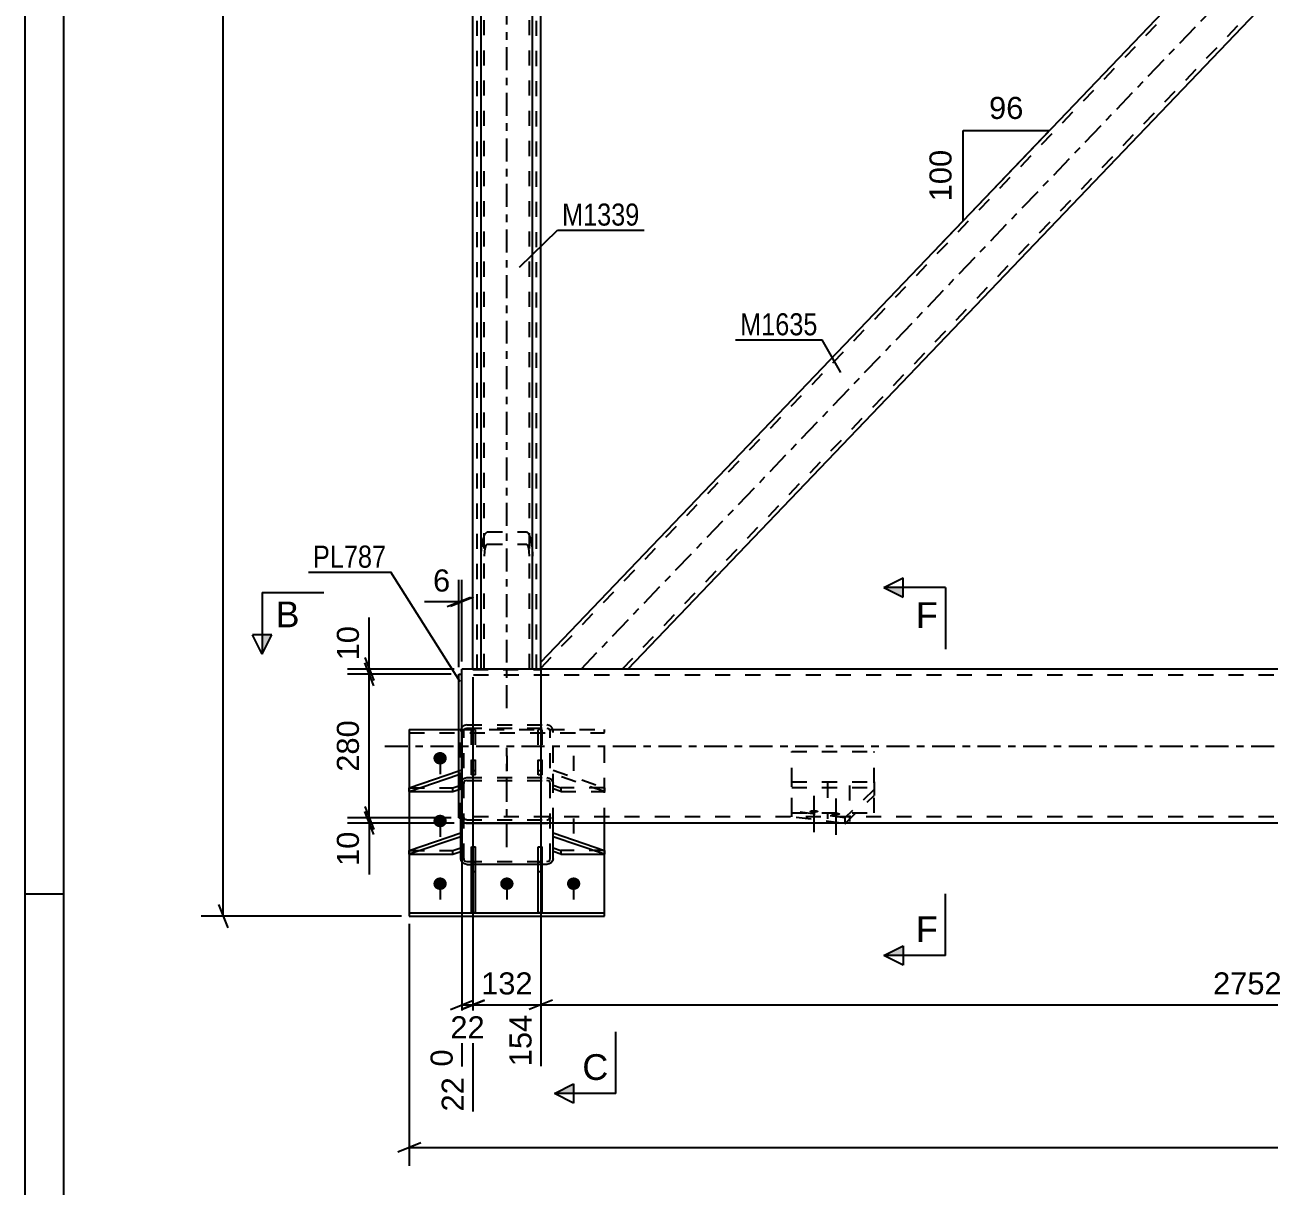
# Model space of a CAD drawing. Header units: millimetres. Extents: x 0 to 841, y 0 to 594.
# Drawn here: x 0 to 161.5, y 111.1 to 261.9 of the extents above; entities that cross this region are included whole.
import ezdxf

# ---------------------------------------------------------------- set-up
doc = ezdxf.new("R2010")
doc.units = ezdxf.units.MM
doc.linetypes.add('DXK_LINE_DOT2', pattern=[3.9198, 1.9599, -1.9599])
doc.linetypes.add('DXK_LINE_DOT3', pattern=[5.9187, 2.979, -0.9799, 0.9799, -0.9799])
doc.styles.add('Arial', font='ARIAL.TTF', dxfattribs={"height": 0.2})
doc.styles.add('Arial Narrow', font='ARIALN.TTF', dxfattribs={"height": 0.2})

# ---------------------------------------------------------------- blocks, each defined once
blk = doc.blocks.new('Unknown-318884472-1130')
at = {"color": 5, "linetype": 'Continuous'}
for p, q in [((0, 594), (0, 0)), ((5, 589), (5, 5)), ((5, 149), (0, 149))]:
    blk.add_line(p, q, dxfattribs=at)
blk = doc.blocks.new('Part-318884472-2838 - 2831')
at = {"color": 7, "linetype": 'DXK_LINE_DOT2'}
for p, q in [((66.63, 164.48), (66.63, 170.4)), ((67.17, 170.4), (66.63, 170.4)), ((67.17, 164.48), (67.17, 170.4)), ((66.63, 166.41), (67.17, 166.41)), ((66.63, 165.07), (67.17, 165.07)), ((67.17, 164.48), (66.63, 164.48))]:
    blk.add_line(p, q, dxfattribs=at)
blk = doc.blocks.new('Part-318884472-2834 - 2831')
at = {"color": 2, "linetype": 'Continuous'}
for p, q in [((49.9, 154.68), (56.57, 156.96)), ((56.57, 156.45), (49.9, 154.17)), ((49.9, 154.17), (49.9, 154.68)), ((49.9, 154.17), (55.57, 154.17)), ((55.57, 154.17), (56.57, 154.52))]:
    blk.add_line(p, q, dxfattribs=at)
at = {"color": 7, "linetype": 'DXK_LINE_DOT2'}
for p, q in [((56.57, 154.52), (56.57, 156.96)), ((49.9, 154.68), (55.57, 154.68)), ((55.57, 154.68), (56.57, 155.02)), ((55.57, 154.17), (55.57, 154.68))]:
    blk.add_line(p, q, dxfattribs=at)
blk = doc.blocks.new('Part-318884472-2835 - 2831')
at = {"color": 2, "linetype": 'Continuous'}
for p, q in [((49.9, 162.82), (56.33, 165.02)), ((49.9, 162.32), (56.33, 164.52)), ((49.9, 162.32), (49.9, 162.82)), ((49.9, 162.32), (55.57, 162.32)), ((55.57, 162.32), (56.33, 162.58))]:
    blk.add_line(p, q, dxfattribs=at)
at = {"color": 7, "linetype": 'DXK_LINE_DOT2'}
for p, q in [((56.33, 165.02), (56.57, 165.1)), ((56.57, 162.66), (56.57, 165.1)), ((55.57, 162.82), (56.57, 163.16)), ((56.33, 164.52), (56.57, 164.6)), ((49.9, 162.82), (55.57, 162.82)), ((55.57, 162.32), (55.57, 162.82)), ((56.33, 162.58), (56.57, 162.66))]:
    blk.add_line(p, q, dxfattribs=at)
blk = doc.blocks.new('Part-318884472-2836 - 2831')
at = {"color": 7, "linetype": 'DXK_LINE_DOT2'}
for p, q in [((68.57, 162.66), (68.57, 165.1)), ((68.57, 165.1), (75.23, 162.82)), ((75.23, 162.32), (68.57, 164.6)), ((68.57, 163.16), (69.57, 162.82)), ((69.57, 162.32), (68.57, 162.66)), ((75.23, 162.82), (69.57, 162.82)), ((69.57, 162.82), (69.57, 162.32)), ((69.57, 162.32), (75.23, 162.32)), ((75.23, 162.82), (75.23, 162.32))]:
    blk.add_line(p, q, dxfattribs=at)
blk = doc.blocks.new('Part-318884472-2837 - 2831')
at = {"color": 7, "linetype": 'DXK_LINE_DOT2'}
for p, q in [((57.97, 164.48), (57.97, 170.4)), ((58.5, 170.4), (57.97, 170.4)), ((58.5, 164.48), (58.5, 170.4)), ((57.97, 166.41), (58.5, 166.41)), ((57.97, 165.07), (58.5, 165.07)), ((58.5, 164.48), (57.97, 164.48))]:
    blk.add_line(p, q, dxfattribs=at)
blk = doc.blocks.new('Part-318884472-2839 - 2831')
at = {"color": 2, "linetype": 'Continuous'}
for p, q in [((57.97, 146.59), (57.97, 155.14)), ((57.97, 155.14), (58.5, 155.14)), ((58.5, 146.59), (58.5, 155.14)), ((58.5, 146.59), (57.97, 146.59))]:
    blk.add_line(p, q, dxfattribs=at)
at = {"color": 7, "linetype": 'DXK_LINE_DOT2'}
for p, q in [((57.97, 153.2), (58.5, 153.2)), ((57.97, 151.92), (58.5, 151.92))]:
    blk.add_line(p, q, dxfattribs=at)
blk = doc.blocks.new('Part-318884472-2840 - 2831')
at = {"color": 2, "linetype": 'Continuous'}
for p, q in [((66.63, 146.59), (66.63, 155.14)), ((66.63, 155.14), (67.17, 155.14)), ((67.17, 146.59), (67.17, 155.14)), ((67.17, 146.59), (66.63, 146.59))]:
    blk.add_line(p, q, dxfattribs=at)
at = {"color": 7, "linetype": 'DXK_LINE_DOT2'}
for p, q in [((66.63, 153.2), (67.17, 153.2)), ((66.63, 151.92), (67.17, 151.92))]:
    blk.add_line(p, q, dxfattribs=at)
blk = doc.blocks.new('Part-318884472-2976 - 2831')
at = {"color": 2, "linetype": 'Continuous'}
for p, q in [((59.23, 178.23), (56.73, 178.23)), ((56.73, 159.83), (56.73, 178.23)), ((283.63, 178.23), (65.9, 178.23)), ((56.73, 159.83), (56.73, 158.23)), ((283.63, 158.23), (56.73, 158.23))]:
    blk.add_line(p, q, dxfattribs=at)
at = {"color": 7, "linetype": 'DXK_LINE_DOT2'}
for p, q in [((65.9, 178.23), (59.23, 178.23)), ((283.63, 177.43), (56.73, 177.43)), ((56.73, 158.35), (56.73, 159.83)), ((56.73, 159.03), (56.73, 159.09)), ((283.63, 159.03), (56.73, 159.03))]:
    blk.add_line(p, q, dxfattribs=at)
at = {"color": 7, "linetype": 'DXK_LINE_DOT3'}
blk.add_line((46.73, 168.23), (283.63, 168.23), dxfattribs=at)
blk = doc.blocks.new('Part-318884472-2977 - 2831')
at = {"color": 7, "linetype": 'DXK_LINE_DOT3'}
blk.add_line((62.57, 173.15), (62.57, 373.26), dxfattribs=at)
at = {"color": 7, "linetype": 'DXK_LINE_DOT2'}
for p, q in [((59.29, 364.56), (59.23, 364.45)), ((59.23, 362.21), (59.23, 364.45)), ((59.47, 364.65), (59.29, 364.56)), ((59.73, 364.71), (59.47, 364.65)), ((59.63, 364.45), (59.66, 364.51)), ((59.63, 178.23), (59.63, 364.45)), ((59.66, 364.51), (59.75, 364.55)), ((60.03, 364.73), (59.73, 364.71)), ((59.75, 364.55), (59.88, 364.58)), ((59.88, 364.58), (60.03, 364.59)), ((60.03, 364.73), (65.1, 364.73)), ((60.03, 364.59), (65.1, 364.59)), ((65.41, 364.71), (65.1, 364.73)), ((65.1, 364.59), (65.25, 364.58)), ((65.25, 364.58), (65.38, 364.55)), ((65.38, 364.55), (65.47, 364.51)), ((65.66, 364.65), (65.41, 364.71)), ((65.47, 364.51), (65.5, 364.45)), ((65.5, 178.23), (65.5, 364.45)), ((65.84, 364.56), (65.66, 364.65)), ((65.9, 364.45), (65.84, 364.56)), ((65.9, 362.21), (65.9, 364.45)), ((59.23, 362.71), (59.29, 362.61)), ((59.29, 362.61), (59.47, 362.52)), ((59.47, 362.52), (59.73, 362.46)), ((59.66, 362.66), (59.63, 362.71)), ((59.63, 362.71), (59.63, 362.71)), ((59.75, 362.62), (59.66, 362.66)), ((59.73, 362.46), (60.03, 362.44)), ((59.88, 362.59), (59.75, 362.62)), ((60.03, 362.58), (59.88, 362.59)), ((60.03, 362.58), (65.1, 362.58)), ((60.03, 362.44), (65.1, 362.44)), ((65.25, 362.59), (65.1, 362.58)), ((65.1, 362.44), (65.41, 362.46)), ((65.38, 362.62), (65.25, 362.59)), ((65.47, 362.66), (65.38, 362.62)), ((65.41, 362.46), (65.66, 362.52)), ((65.47, 362.66), (65.5, 362.71)), ((65.5, 362.71), (65.5, 362.71)), ((65.66, 362.52), (65.84, 362.61)), ((65.84, 362.61), (65.9, 362.71)), ((59.73, 195.81), (60.03, 196.06)), ((60.03, 196.06), (65.1, 196.06)), ((65.1, 196.06), (65.41, 195.81)), ((59.23, 192.88), (59.29, 194.1)), ((60.03, 194.47), (59.88, 194.35)), ((60.03, 194.47), (65.1, 194.47)), ((65.25, 194.35), (65.1, 194.47)), ((65.84, 194.1), (65.9, 192.88)), ((59.66, 193.49), (59.63, 192.88)), ((65.5, 192.88), (65.47, 193.49)), ((65.41, 178.23), (65.1, 178.23)), ((65.66, 178.23), (65.5, 178.23))]:
    blk.add_line(p, q, dxfattribs=at)
at = {"color": 2, "linetype": 'Continuous'}
for p, q in [((59.23, 178.23), (59.23, 362.21)), ((65.9, 178.23), (65.9, 362.21)), ((65.1, 178.23), (59.23, 178.23)), ((65.66, 178.23), (65.1, 178.23)), ((65.84, 178.23), (65.66, 178.23)), ((65.9, 178.23), (65.84, 178.23))]:
    blk.add_line(p, q, dxfattribs=at)
at = {"color": 7, "linetype": 'DXK_LINE_DOT2'}
for centre, radius, start, end in [((63.89, 193.85), 4.6, 154.7505, 176.9619), ((61.25, 193.85), 4.6, 3.0381, 25.2495), ((61.96, 193.37), 2.3, 154.7505, 176.9619), ((63.17, 193.37), 2.3, 3.0381, 25.2495)]:
    blk.add_arc(centre, radius, start, end, dxfattribs=at)
blk = doc.blocks.new('Part-318884472-2849 - 2831')
at = {"color": 2, "linetype": 'Continuous'}
for p, q in [((68.57, 156.96), (75.23, 154.68)), ((75.23, 154.17), (68.57, 156.45)), ((69.57, 154.17), (68.57, 154.52)), ((69.57, 154.17), (75.23, 154.17)), ((75.23, 154.68), (75.23, 154.17))]:
    blk.add_line(p, q, dxfattribs=at)
at = {"color": 7, "linetype": 'DXK_LINE_DOT2'}
for p, q in [((68.57, 154.52), (68.57, 156.96)), ((68.57, 155.02), (69.57, 154.68)), ((75.23, 154.68), (69.57, 154.68)), ((69.57, 154.68), (69.57, 154.17))]:
    blk.add_line(p, q, dxfattribs=at)
blk = doc.blocks.new('Part-318884472-2939 - 2831')
at = {"color": 7, "linetype": 'DXK_LINE_DOT2'}
for p, q in [((66.97, 178.36), (250.99, 370.82)), ((77.55, 178.23), (261.5, 370.63)), ((78.28, 178.23), (66.97, 178.23))]:
    blk.add_line(p, q, dxfattribs=at)
at = {"color": 7, "linetype": 'DXK_LINE_DOT3'}
blk.add_line((72.2, 178.23), (256.34, 370.82), dxfattribs=at)
at = {"color": 2, "linetype": 'Continuous'}
for p, q in [((66.97, 179.13), (158.81, 275.19)), ((78.28, 178.23), (164.86, 268.78)), ((66.97, 178.23), (66.97, 179.13))]:
    blk.add_line(p, q, dxfattribs=at)
blk = doc.blocks.new('Part-318884472-2956 - 2831')
at = {"color": 7, "linetype": 'DXK_LINE_DOT2'}
for p, q in [((66.97, 370.82), (58.17, 370.82)), ((58.17, 362.32), (58.17, 370.82)), ((58.7, 178.16), (58.7, 370.82)), ((66.43, 178.16), (66.43, 370.82)), ((66.97, 362.32), (66.97, 370.82)), ((58.17, 178.16), (58.17, 178.23)), ((58.17, 178.16), (66.97, 178.16)), ((66.97, 178.16), (66.97, 179.13))]:
    blk.add_line(p, q, dxfattribs=at)
at = {"color": 2, "linetype": 'Continuous'}
for p, q in [((58.17, 178.23), (58.17, 362.32)), ((66.97, 179.13), (66.97, 362.32))]:
    blk.add_line(p, q, dxfattribs=at)
blk = doc.blocks.new('Part-318884472-2989 - 2831')
at = {"color": 7, "linetype": 'DXK_LINE_DOT2'}
for p, q in [((56.63, 170.45), (56.57, 170.12)), ((56.57, 158.9), (56.57, 170.12)), ((56.97, 170.12), (57, 170.29)), ((56.97, 153.61), (56.97, 170.12)), ((57, 170.29), (57.08, 170.42)), ((57.37, 170.98), (57.06, 170.91)), ((57.08, 170.42), (57.21, 170.52)), ((57.21, 170.52), (57.37, 170.55)), ((57.37, 170.98), (67.77, 170.98)), ((57.37, 170.55), (67.77, 170.55)), ((68.07, 170.91), (67.77, 170.98)), ((67.77, 170.55), (67.92, 170.52)), ((67.92, 170.52), (68.05, 170.42)), ((68.05, 170.42), (68.14, 170.29)), ((68.14, 170.29), (68.17, 170.12)), ((68.17, 153.61), (68.17, 170.12)), ((68.57, 170.12), (68.5, 170.45)), ((68.57, 158.23), (68.57, 170.12)), ((56.57, 163.38), (56.63, 163.67)), ((56.63, 163.67), (56.8, 163.91)), ((56.8, 163.91), (57.06, 164.08)), ((57, 163.53), (56.97, 163.38)), ((57.08, 163.65), (57, 163.53)), ((57.06, 164.08), (57.37, 164.13)), ((57.21, 163.73), (57.08, 163.65)), ((57.37, 163.76), (57.21, 163.73)), ((57.37, 164.13), (67.77, 164.13)), ((57.37, 163.76), (67.77, 163.76)), ((67.77, 164.13), (68.07, 164.08)), ((67.92, 163.73), (67.77, 163.76)), ((68.05, 163.65), (67.92, 163.73)), ((68.14, 163.53), (68.05, 163.65)), ((68.07, 164.08), (68.33, 163.91)), ((68.17, 163.38), (68.14, 163.53)), ((68.33, 163.91), (68.5, 163.67)), ((68.5, 163.67), (68.57, 163.38)), ((56.57, 159.06), (56.6, 158.9)), ((57, 158.89), (56.97, 159.06)), ((57.08, 158.76), (57, 158.89)), ((57.21, 158.66), (57.08, 158.76)), ((57.37, 158.63), (57.21, 158.66)), ((57.37, 158.63), (67.77, 158.63)), ((67.77, 158.63), (67.92, 158.66)), ((67.92, 158.66), (67.97, 158.7)), ((67.97, 158.7), (68.05, 158.76)), ((68.14, 158.89), (68.05, 158.76)), ((68.17, 159.06), (68.14, 158.89)), ((68.5, 158.73), (68.57, 159.06)), ((57.06, 158.27), (57.24, 158.23)), ((67.89, 158.23), (68.07, 158.27)), ((56.97, 153.61), (57, 153.47)), ((57, 153.47), (57.08, 153.34)), ((68.05, 153.34), (68.14, 153.47)), ((68.14, 153.47), (68.17, 153.61)), ((57.08, 153.34), (57.21, 153.26)), ((57.21, 153.26), (57.37, 153.23)), ((57.37, 153.23), (67.77, 153.23)), ((58.5, 152.86), (57.97, 152.86)), ((67.17, 152.86), (66.63, 152.86)), ((67.77, 153.23), (67.92, 153.26)), ((67.92, 153.26), (68.05, 153.34))]:
    blk.add_line(p, q, dxfattribs=at)
at = {"color": 7, "linetype": 'DXK_LINE_DOT3'}
blk.add_line((62.57, 155.08), (62.57, 168.01), dxfattribs=at)
at = {"color": 2, "linetype": 'Continuous'}
for p, q in [((56.57, 153.61), (56.57, 158.9)), ((56.6, 158.9), (56.63, 158.73)), ((57.24, 158.23), (57.37, 158.2)), ((57.37, 158.2), (67.77, 158.2)), ((67.77, 158.2), (67.89, 158.23)), ((68.57, 153.61), (68.57, 158.23)), ((56.63, 153.32), (56.57, 153.61)), ((68.57, 153.61), (68.5, 153.32)), ((56.8, 153.08), (56.63, 153.32)), ((57.06, 152.92), (56.8, 153.08)), ((57.37, 152.86), (57.06, 152.92)), ((57.37, 152.86), (57.97, 152.86)), ((66.63, 152.86), (58.5, 152.86)), ((67.77, 152.86), (67.17, 152.86)), ((68.07, 152.92), (67.77, 152.86)), ((68.33, 153.08), (68.07, 152.92)), ((68.5, 153.32), (68.33, 153.08))]:
    blk.add_line(p, q, dxfattribs=at)
at = {"color": 7, "linetype": 'DXK_LINE_DOT2'}
for centre, start, end in [((57.4, 170.16), 114.32, 159.2417), ((67.73, 170.16), 20.7583, 65.68), ((57.4, 159.02), 214.6334, 245.68)]:
    blk.add_arc(centre, 0.827, start, end, dxfattribs=at)
at = {"color": 2, "linetype": 'Continuous'}
blk.add_arc((57.4, 159.02), 0.827, 200.7583, 214.6334, dxfattribs=at)
blk = doc.blocks.new('Bolt-318884472-2997 - 2831')
at = {"linetype": 'Continuous'}
for points in [[(102.43, 159.95), (102.56, 159.95), (102.68, 159.93), (102.78, 159.91), (102.88, 159.88), (102.95, 159.85), (103, 159.81), (103.03, 159.77), (103.03, 159.73), (103, 159.68), (102.95, 159.64), (102.88, 159.61), (102.78, 159.58), (102.68, 159.56), (102.56, 159.55), (102.43, 159.54), (102.31, 159.55), (102.19, 159.56), (102.08, 159.58), (101.99, 159.61), (101.91, 159.64), (101.86, 159.68), (101.83, 159.73), (101.83, 159.77), (101.86, 159.81), (101.91, 159.85), (101.99, 159.88), (102.08, 159.91), (102.19, 159.93), (102.31, 159.95)], [(105.26, 159.61), (105.38, 159.61), (105.5, 159.59), (105.61, 159.57), (105.7, 159.54), (105.78, 159.51), (105.83, 159.47), (105.86, 159.43), (105.86, 159.38), (105.83, 159.34), (105.78, 159.3), (105.7, 159.27), (105.61, 159.24), (105.5, 159.22), (105.38, 159.2), (105.26, 159.2), (105.13, 159.2), (105.01, 159.22), (104.91, 159.24), (104.81, 159.27), (104.74, 159.3), (104.69, 159.34), (104.66, 159.38), (104.66, 159.43), (104.69, 159.47), (104.74, 159.51), (104.81, 159.54), (104.91, 159.57), (105.01, 159.59), (105.13, 159.61)]]:
    blk.add_hatch(color=1, dxfattribs=at).paths.add_polyline_path(points)
at = {"color": 1, "linetype": 'DXK_LINE_DOT2'}
for p, q in [((104.21, 163.47), (104.21, 158.77)), ((107.04, 163.13), (107.04, 158.43))]:
    blk.add_line(p, q, dxfattribs=at)
at = {"color": 1, "linetype": 'Continuous'}
for p, q in [((102.43, 161.75), (102.43, 157.05)), ((105.26, 161.41), (105.26, 156.71))]:
    blk.add_line(p, q, dxfattribs=at)
blk = doc.blocks.new('Bolt-318884472-2998 - 2831')
at = {"linetype": 'Continuous'}
for points in [[(53.9, 165.83), (53.72, 165.84), (53.55, 165.9), (53.39, 165.98), (53.25, 166.1), (53.15, 166.23), (53.07, 166.39), (53.04, 166.56), (53.04, 166.73), (53.07, 166.89), (53.15, 167.05), (53.25, 167.19), (53.39, 167.3), (53.55, 167.38), (53.72, 167.44), (53.9, 167.46), (54.08, 167.44), (54.25, 167.38), (54.41, 167.3), (54.54, 167.19), (54.65, 167.05), (54.72, 166.89), (54.76, 166.73), (54.76, 166.56), (54.72, 166.39), (54.65, 166.23), (54.54, 166.1), (54.41, 165.98), (54.25, 165.9), (54.08, 165.84)], [(53.9, 157.68), (53.72, 157.7), (53.55, 157.75), (53.39, 157.84), (53.25, 157.95), (53.15, 158.09), (53.07, 158.24), (53.04, 158.41), (53.04, 158.58), (53.07, 158.75), (53.15, 158.9), (53.25, 159.04), (53.39, 159.16), (53.55, 159.24), (53.72, 159.29), (53.9, 159.31), (54.08, 159.29), (54.25, 159.24), (54.41, 159.16), (54.54, 159.04), (54.65, 158.9), (54.72, 158.75), (54.76, 158.58), (54.76, 158.41), (54.72, 158.24), (54.65, 158.09), (54.54, 157.95), (54.41, 157.84), (54.25, 157.75), (54.08, 157.7)], [(53.9, 149.54), (53.72, 149.56), (53.55, 149.61), (53.39, 149.69), (53.25, 149.81), (53.15, 149.95), (53.07, 150.1), (53.04, 150.27), (53.04, 150.44), (53.07, 150.6), (53.15, 150.76), (53.25, 150.9), (53.39, 151.01), (53.55, 151.1), (53.72, 151.15), (53.9, 151.17), (54.08, 151.15), (54.25, 151.1), (54.41, 151.01), (54.54, 150.9), (54.65, 150.76), (54.72, 150.6), (54.76, 150.44), (54.76, 150.27), (54.72, 150.1), (54.65, 149.95), (54.54, 149.81), (54.41, 149.69), (54.25, 149.61), (54.08, 149.56)], [(62.57, 149.54), (62.39, 149.56), (62.21, 149.61), (62.06, 149.69), (61.92, 149.81), (61.82, 149.95), (61.74, 150.1), (61.7, 150.27), (61.7, 150.44), (61.74, 150.6), (61.82, 150.76), (61.92, 150.9), (62.06, 151.01), (62.21, 151.1), (62.39, 151.15), (62.57, 151.17), (62.75, 151.15), (62.92, 151.1), (63.07, 151.01), (63.21, 150.9), (63.32, 150.76), (63.39, 150.6), (63.43, 150.44), (63.43, 150.27), (63.39, 150.1), (63.32, 149.95), (63.21, 149.81), (63.07, 149.69), (62.92, 149.61), (62.75, 149.56)], [(71.23, 149.54), (71.05, 149.56), (70.88, 149.61), (70.72, 149.69), (70.59, 149.81), (70.48, 149.95), (70.41, 150.1), (70.37, 150.27), (70.37, 150.44), (70.41, 150.6), (70.48, 150.76), (70.59, 150.9), (70.72, 151.01), (70.88, 151.1), (71.05, 151.15), (71.23, 151.17), (71.41, 151.15), (71.58, 151.1), (71.74, 151.01), (71.88, 150.9), (71.98, 150.76), (72.06, 150.6), (72.09, 150.44), (72.09, 150.27), (72.06, 150.1), (71.98, 149.95), (71.88, 149.81), (71.74, 149.69), (71.58, 149.61), (71.41, 149.56)]]:
    blk.add_hatch(color=1, dxfattribs=at).paths.add_polyline_path(points)
at = {"color": 1, "linetype": 'Continuous'}
for p, q in [((53.9, 166.98), (53.9, 164.59)), ((53.9, 158.84), (53.9, 156.44)), ((53.9, 150.69), (53.9, 148.3)), ((62.57, 150.69), (62.57, 148.3)), ((71.23, 150.69), (71.23, 148.3))]:
    blk.add_line(p, q, dxfattribs=at)
at = {"color": 1, "linetype": 'DXK_LINE_DOT2'}
for p, q in [((62.57, 166.98), (62.57, 164.59)), ((71.23, 166.98), (71.23, 164.59)), ((71.23, 158.84), (71.23, 156.44))]:
    blk.add_line(p, q, dxfattribs=at)
blk = doc.blocks.new('Part-318884472-3000 - 2831')
at = {"color": 7, "linetype": 'DXK_LINE_DOT2'}
for p, q in [((99.55, 163.6), (110.24, 163.6)), ((99.55, 159.03), (99.55, 163.6)), ((110.24, 163.6), (110.24, 161.82)), ((99.55, 162.85), (110.24, 162.85)), ((110.24, 162.58), (106.46, 158.92)), ((106.52, 158.23), (110.24, 161.82)), ((106.46, 158.92), (99.55, 159.78)), ((105.96, 158.23), (99.55, 159.03)), ((106.46, 158.92), (106.46, 158.17))]:
    blk.add_line(p, q, dxfattribs=at)
at = {"color": 2, "linetype": 'Continuous'}
for q in [(105.96, 158.23), (106.52, 158.23)]:
    blk.add_line((106.46, 158.17), q, dxfattribs=at)
blk = doc.blocks.new('Part-318884472-3005 - 2831')
at = {"color": 2, "linetype": 'Continuous'}
for p, q in [((56.33, 158.9), (56.33, 177.56)), ((56.33, 177.56), (56.73, 177.56)), ((56.33, 158.9), (56.73, 158.9))]:
    blk.add_line(p, q, dxfattribs=at)
at = {"color": 7, "linetype": 'DXK_LINE_DOT2'}
blk.add_line((56.73, 158.9), (56.73, 177.56), dxfattribs=at)
blk = doc.blocks.new('Part-318884472-3008 - 2831')
at = {"color": 7, "linetype": 'DXK_LINE_DOT2'}
for p, q in [((99.55, 159.54), (99.55, 167.54)), ((99.55, 167.54), (110.24, 167.54)), ((110.24, 159.54), (110.24, 167.54)), ((99.55, 159.54), (110.24, 159.54))]:
    blk.add_line(p, q, dxfattribs=at)
blk = doc.blocks.new('Part-318884472-3011 - 2831')
at = {"color": 2, "linetype": 'Continuous'}
for p, q in [((49.9, 170.4), (56.33, 170.4)), ((49.9, 170.4), (49.9, 146.14)), ((75.23, 146.59), (75.23, 158.23)), ((49.9, 146.59), (75.23, 146.59)), ((49.9, 146.14), (75.23, 146.14)), ((75.23, 146.14), (75.23, 146.59))]:
    blk.add_line(p, q, dxfattribs=at)
at = {"color": 7, "linetype": 'DXK_LINE_DOT2'}
for p, q in [((49.9, 169.94), (75.23, 169.94)), ((56.33, 170.4), (75.23, 170.4)), ((75.23, 158.23), (75.23, 170.4))]:
    blk.add_line(p, q, dxfattribs=at)
blk = doc.blocks.new('AngleDimension-318884472-3189 - 2831')
at = {"color": 7, "linetype": 'Continuous'}
for p, q in [((121.79, 248.18), (132.99, 248.18)), ((121.79, 236.47), (132.99, 248.18)), ((121.79, 236.47), (121.79, 248.18)), ((118.59, 233.12), (121.79, 236.47))]:
    blk.add_line(p, q, dxfattribs=at)
at = {"color": 0}
for points in [[(130.21, 249.08), (130.21, 253.28), (124.56, 253.28), (124.56, 249.08)], [(120.89, 246.26), (116.69, 246.26), (116.69, 238.39), (120.89, 238.39)]]:
    blk.add_wipeout(points, dxfattribs=at)
at = {"color": 3, "style": 'Arial'}
blk.add_text('96', height=2.865, dxfattribs=at).set_placement((125.16, 249.68))
blk.add_text('100', height=2.865, rotation=90.0002, dxfattribs=at).set_placement((120.29, 238.99))
blk = doc.blocks.new('StraightDimension-318884472-3044 - 2831')
at = {"color": 7, "linetype": 'Continuous'}
for p, q in [((45.31, 176.06), (44.11, 179.06)), ((55.33, 177.56), (41.86, 177.56)), ((44.71, 158.9), (44.71, 177.56)), ((44.11, 160.4), (45.31, 157.4)), ((55.33, 158.9), (41.86, 158.9))]:
    blk.add_line(p, q, dxfattribs=at)
at = {"color": 0}
blk.add_wipeout([(43.96, 172.17), (39.76, 172.17), (39.76, 164.3), (43.96, 164.3)], dxfattribs=at)
at = {"color": 3, "style": 'Arial'}
blk.add_text('280', height=2.865, rotation=90.0002, dxfattribs=at).set_placement((43.36, 164.9))
blk = doc.blocks.new('StraightDimension-318884472-3027 - 2831')
at = {"color": 7, "linetype": 'Continuous'}
for p, q in [((49.9, 145.14), (49.9, 113.69)), ((51.4, 116.69), (48.4, 115.49)), ((49.9, 116.09), (306.74, 116.09))]:
    blk.add_line(p, q, dxfattribs=at)
blk = doc.blocks.new('StraightDimension-318884472-3034 - 2831')
at = {"color": 7, "linetype": 'Continuous'}
for p, q in [((44.11, 160.4), (45.31, 157.4)), ((55.33, 158.9), (41.86, 158.9)), ((45.31, 156.73), (44.11, 159.73)), ((44.71, 158.23), (44.71, 158.9)), ((55.73, 158.23), (41.86, 158.23))]:
    blk.add_line(p, q, dxfattribs=at)
at = {"color": 0}
blk.add_wipeout([(43.96, 157.71), (39.76, 157.71), (39.76, 152.06), (43.96, 152.06)], dxfattribs=at)
at = {"color": 7, "linetype": 'Continuous'}
blk.add_line((44.71, 158.23), (44.71, 151.53), dxfattribs=at)
blk.add_line((44.71, 158.23), (44.71, 151.53), dxfattribs=at)
at = {"color": 3, "style": 'Arial'}
blk.add_text('10', height=2.865, rotation=90.0002, dxfattribs=at).set_placement((43.36, 152.66))
blk = doc.blocks.new('StraightDimension-318884472-3054 - 2831')
at = {"color": 7, "linetype": 'Continuous'}
for p, q in [((44.11, 179.73), (45.31, 176.73)), ((55.73, 178.23), (41.86, 178.23)), ((45.31, 176.06), (44.11, 179.06)), ((44.71, 177.56), (44.71, 178.23)), ((55.33, 177.56), (41.86, 177.56))]:
    blk.add_line(p, q, dxfattribs=at)
at = {"color": 0}
blk.add_wipeout([(43.96, 184.4), (39.76, 184.4), (39.76, 178.76), (43.96, 178.76)], dxfattribs=at)
at = {"color": 7, "linetype": 'Continuous'}
blk.add_line((44.71, 178.23), (44.71, 184.93), dxfattribs=at)
blk.add_line((44.71, 178.23), (44.71, 184.93), dxfattribs=at)
at = {"color": 3, "style": 'Arial'}
blk.add_text('10', height=2.865, rotation=90.0002, dxfattribs=at).set_placement((43.36, 179.36))
blk = doc.blocks.new('StraightDimension-318884472-3101 - 2831')
at = {"color": 7, "linetype": 'Continuous'}
for p, q in [((56.33, 178.49), (56.33, 189.8)), ((56.73, 179.23), (56.73, 189.8)), ((54.83, 186.35), (57.83, 187.55)), ((58.23, 187.55), (55.23, 186.35)), ((56.33, 186.95), (56.73, 186.95))]:
    blk.add_line(p, q, dxfattribs=at)
at = {"color": 0}
blk.add_wipeout([(55.81, 187.7), (55.81, 191.9), (52.38, 191.9), (52.38, 187.7)], dxfattribs=at)
at = {"color": 7, "linetype": 'Continuous'}
blk.add_line((56.33, 186.95), (51.86, 186.95), dxfattribs=at)
blk.add_line((56.33, 186.95), (51.86, 186.95), dxfattribs=at)
at = {"color": 3, "style": 'Arial'}
blk.add_text('6', height=2.87, dxfattribs=at).set_placement((52.98, 188.3))
blk = doc.blocks.new('StraightDimension-318884472-3132 - 2831')
at = {"color": 7, "linetype": 'Continuous'}
for p, q in [((66.97, 178.13), (66.97, 126.65)), ((68.47, 135.22), (65.47, 134.02)), ((66.97, 134.62), (250.41, 134.62))]:
    blk.add_line(p, q, dxfattribs=at)
at = {"color": 0}
blk.add_wipeout([(163.73, 135.37), (163.73, 139.57), (153.64, 139.57), (153.64, 135.37)], dxfattribs=at)
at = {"color": 3, "style": 'Arial'}
blk.add_text('2752', height=2.865, dxfattribs=at).set_placement((154.24, 135.97))
blk = doc.blocks.new('StraightDimension-318884472-3145 - 2831')
at = {"color": 7, "linetype": 'Continuous'}
for p, q in [((66.97, 178.13), (66.97, 126.65)), ((58.17, 177.16), (58.17, 120.77)), ((56.67, 134.02), (59.67, 135.22)), ((58.17, 134.62), (66.97, 134.62)), ((68.47, 135.22), (65.47, 134.02))]:
    blk.add_line(p, q, dxfattribs=at)
at = {"color": 0}
blk.add_wipeout([(66.5, 135.37), (66.5, 139.57), (58.63, 139.57), (58.63, 135.37)], dxfattribs=at)
at = {"color": 0, "linetype": 'Continuous'}
blk.add_wipeout([(66.37, 133.92), (62.17, 133.92), (62.17, 126.05), (66.37, 126.05)], dxfattribs=at)
at = {"color": 3, "style": 'Arial'}
blk.add_text('132', height=2.865, dxfattribs=at).set_placement((59.23, 135.97))
at = {"color": 3, "linetype": 'Continuous', "style": 'Arial'}
blk.add_text('154', height=2.865, rotation=90.0002, dxfattribs=at).set_placement((65.77, 126.65))
blk = doc.blocks.new('StraightDimension-318884472-3155 - 2831')
at = {"color": 7, "linetype": 'Continuous'}
for p, q in [((58.17, 177.16), (58.17, 120.77)), ((56.73, 169.84), (56.73, 126.6)), ((55.23, 134.02), (58.23, 135.22)), ((59.67, 135.22), (56.67, 134.02)), ((56.73, 134.62), (58.17, 134.62))]:
    blk.add_line(p, q, dxfattribs=at)
at = {"color": 0}
blk.add_wipeout([(60.27, 129.67), (60.27, 133.87), (54.63, 133.87), (54.63, 129.67)], dxfattribs=at)
at = {"color": 0, "linetype": 'Continuous'}
blk.add_wipeout([(57.57, 125.82), (53.37, 125.82), (53.37, 120.17), (57.57, 120.17)], dxfattribs=at)
at = {"color": 3, "style": 'Arial'}
blk.add_text('22', height=2.865, dxfattribs=at).set_placement((55.23, 130.27))
at = {"color": 3, "linetype": 'Continuous', "style": 'Arial'}
blk.add_text('22', height=2.865, rotation=90.0002, dxfattribs=at).set_placement((56.97, 120.77))
at = {"color": 0, "linetype": 'Continuous'}
blk.add_wipeout([(56.13, 129.42), (51.93, 129.42), (51.93, 126), (56.13, 126)], dxfattribs=at)
at = {"color": 3, "linetype": 'Continuous', "style": 'Arial'}
blk.add_text('0', height=2.87, rotation=90.0002, dxfattribs=at).set_placement((55.53, 126.6))
blk = doc.blocks.new('StraightDimension-318884472-3166 - 2831')
at = {"color": 7, "linetype": 'Continuous'}
for p, q in [((25.75, 146.14), (25.75, 430.27)), ((25.15, 147.64), (26.35, 144.64)), ((48.9, 146.14), (22.9, 146.14))]:
    blk.add_line(p, q, dxfattribs=at)
blk = doc.blocks.new('Mark-318884472-2935 - 2831')
at = {"color": 0}
blk.add_wipeout([(102.91, 221.58), (102.91, 224.58), (92.85, 224.58), (92.85, 221.58)], dxfattribs=at)
blk.add_wipeout([(102.91, 221.58), (102.91, 224.58), (92.85, 224.58), (92.85, 221.58)], dxfattribs=at)
at = {"color": 30, "linetype": 'Continuous'}
for p in [(92.25, 220.98), (105.92, 216.74)]:
    blk.add_line(p, (103.51, 220.98), dxfattribs=at)
at = {"color": 3, "style": 'Arial Narrow'}
blk.add_text('M1635', height=2.863, dxfattribs=at).set_placement((92.85, 221.58))
blk = doc.blocks.new('Mark-318884472-3001 - 2831')
at = {"color": 0}
blk.add_wipeout([(46.91, 191.4), (46.91, 194.4), (37.4, 194.4), (37.4, 191.4)], dxfattribs=at)
blk.add_wipeout([(46.91, 191.4), (46.91, 194.4), (37.4, 194.4), (37.4, 191.4)], dxfattribs=at)
at = {"color": 30, "linetype": 'Continuous'}
for p in [(36.8, 190.8), (56.5, 176.56)]:
    blk.add_line(p, (47.51, 190.8), dxfattribs=at)
at = {"color": 3, "style": 'Arial Narrow'}
blk.add_text('PL787', height=2.863, dxfattribs=at).set_placement((37.4, 191.4))
blk = doc.blocks.new('SectionMark-318884472-3420 - 2831')
at = {"linetype": 'Continuous'}
blk.add_hatch(color=6, dxfattribs=at).paths.add_polyline_path([(30.79, 182.66), (32.04, 182.66), (30.79, 180.16)])
at = {"color": 6, "linetype": 'Continuous'}
for p, q in [((30.79, 188.16), (38.79, 188.16)), ((30.79, 188.16), (30.79, 180.16)), ((30.79, 180.16), (29.54, 182.66)), ((32.04, 182.66), (29.54, 182.66)), ((30.79, 180.16), (32.04, 182.66))]:
    blk.add_line(p, q, dxfattribs=at)
at = {"color": 0, "linetype": 'Continuous'}
blk.add_wipeout([(35.65, 183.66), (35.65, 187.16), (32.54, 187.16), (32.54, 183.66)], dxfattribs=at)
at = {"color": 3, "linetype": 'Continuous', "style": 'Arial'}
blk.add_text('B', height=3.34, dxfattribs=at).set_placement((32.54, 183.66))
blk = doc.blocks.new('SectionMark-318884472-3424 - 2831')
at = {"linetype": 'Continuous'}
blk.add_hatch(color=6, dxfattribs=at).paths.add_polyline_path([(71.23, 124.37), (71.23, 123.12), (68.73, 123.12)])
at = {"color": 6, "linetype": 'Continuous'}
for p, q in [((76.73, 123.12), (76.73, 131.12)), ((68.73, 123.12), (71.23, 124.37)), ((71.23, 124.37), (71.23, 121.87)), ((76.73, 123.12), (68.73, 123.12)), ((71.23, 121.87), (68.73, 123.12))]:
    blk.add_line(p, q, dxfattribs=at)
at = {"color": 0, "linetype": 'Continuous'}
blk.add_wipeout([(75.73, 124.87), (75.73, 128.37), (72.36, 128.37), (72.36, 124.87)], dxfattribs=at)
at = {"color": 3, "linetype": 'Continuous', "style": 'Arial'}
blk.add_text('C', height=3.34, dxfattribs=at).set_placement((72.36, 124.87))
blk = doc.blocks.new('SectionMark-318884472-3432 - 2831')
at = {"linetype": 'Continuous'}
for points in [[(114.01, 188.82), (114.01, 187.57), (111.51, 188.82)], [(114.01, 142.27), (114.01, 141.02), (111.51, 141.02)]]:
    blk.add_hatch(color=6, dxfattribs=at).paths.add_polyline_path(points)
at = {"color": 6, "linetype": 'Continuous'}
for p, q in [((111.51, 188.82), (114.01, 190.07)), ((114.01, 187.57), (114.01, 190.07)), ((119.51, 188.82), (111.51, 188.82)), ((111.51, 188.82), (114.01, 187.57)), ((119.51, 188.82), (119.51, 180.82)), ((119.51, 141.02), (119.51, 149.02)), ((111.51, 141.02), (114.01, 142.27)), ((114.01, 142.27), (114.01, 139.77)), ((119.51, 141.02), (111.51, 141.02)), ((114.01, 139.77), (111.51, 141.02))]:
    blk.add_line(p, q, dxfattribs=at)
at = {"color": 0, "linetype": 'Continuous'}
for points in [[(118.51, 183.57), (118.51, 187.07), (115.66, 187.07), (115.66, 183.57)], [(118.51, 142.77), (118.51, 146.27), (115.66, 146.27), (115.66, 142.77)]]:
    blk.add_wipeout(points, dxfattribs=at)
at = {"color": 3, "linetype": 'Continuous', "style": 'Arial'}
for p in [(115.66, 183.57), (115.66, 142.77)]:
    blk.add_text('F', height=3.34, dxfattribs=at).set_placement(p)
blk = doc.blocks.new('Mark-318884472-10287 - 2831')
at = {"color": 0}
blk.add_wipeout([(79.78, 235.83), (79.78, 238.83), (69.73, 238.83), (69.73, 235.83)], dxfattribs=at)
blk.add_wipeout([(79.78, 235.83), (79.78, 238.83), (69.73, 238.83), (69.73, 235.83)], dxfattribs=at)
at = {"color": 30, "linetype": 'Continuous'}
for p, q in [((64.19, 230.45), (69.13, 235.23)), ((69.13, 235.23), (80.38, 235.23))]:
    blk.add_line(p, q, dxfattribs=at)
at = {"color": 3, "style": 'Arial Narrow'}
blk.add_text('M1339', height=2.863, dxfattribs=at).set_placement((69.73, 235.83))

msp = doc.modelspace()

# ---------------------------------------------------------------- block references
for name in ['Unknown-318884472-1130', 'Part-318884472-2977 - 2831', 'Part-318884472-2956 - 2831', 'Part-318884472-2939 - 2831', 'Part-318884472-2976 - 2831', 'Part-318884472-3005 - 2831', 'Part-318884472-3011 - 2831', 'Part-318884472-2989 - 2831', 'Part-318884472-2837 - 2831', 'Part-318884472-2838 - 2831', 'Bolt-318884472-2998 - 2831', 'Part-318884472-3008 - 2831', 'Part-318884472-2835 - 2831', 'Part-318884472-2836 - 2831', 'Part-318884472-3000 - 2831', 'Bolt-318884472-2997 - 2831', 'Part-318884472-2834 - 2831', 'Part-318884472-2849 - 2831', 'Part-318884472-2839 - 2831', 'Part-318884472-2840 - 2831']:
    msp.add_blockref(name, (0, 0))

# ---------------------------------------------------------------- next in the draw order: block references
for name in ['AngleDimension-318884472-3189 - 2831', 'Mark-318884472-2935 - 2831', 'StraightDimension-318884472-3044 - 2831', 'StraightDimension-318884472-3027 - 2831']:
    msp.add_blockref(name, (0, 0))

# ---------------------------------------------------------------- next in the draw order: block references
for name in ['StraightDimension-318884472-3054 - 2831', 'StraightDimension-318884472-3132 - 2831', 'StraightDimension-318884472-3034 - 2831']:
    msp.add_blockref(name, (0, 0))

# ---------------------------------------------------------------- next in the draw order: block references
msp.add_blockref('StraightDimension-318884472-3101 - 2831', (0, 0))

# ---------------------------------------------------------------- next in the draw order: block references
msp.add_blockref('StraightDimension-318884472-3145 - 2831', (0, 0))

# ---------------------------------------------------------------- next in the draw order: block references
msp.add_blockref('StraightDimension-318884472-3155 - 2831', (0, 0))

# ---------------------------------------------------------------- next in the draw order: block references
msp.add_blockref('StraightDimension-318884472-3166 - 2831', (0, 0))

# ---------------------------------------------------------------- next in the draw order: block references
msp.add_blockref('Mark-318884472-3001 - 2831', (0, 0))

# ---------------------------------------------------------------- next in the draw order: block references
msp.add_blockref('SectionMark-318884472-3420 - 2831', (0, 0))

# ---------------------------------------------------------------- next in the draw order: block references
for name in ['SectionMark-318884472-3424 - 2831', 'SectionMark-318884472-3432 - 2831']:
    msp.add_blockref(name, (0, 0))

# ---------------------------------------------------------------- next in the draw order: block references
msp.add_blockref('Mark-318884472-10287 - 2831', (0, 0))

doc.saveas('drawing.dxf')
